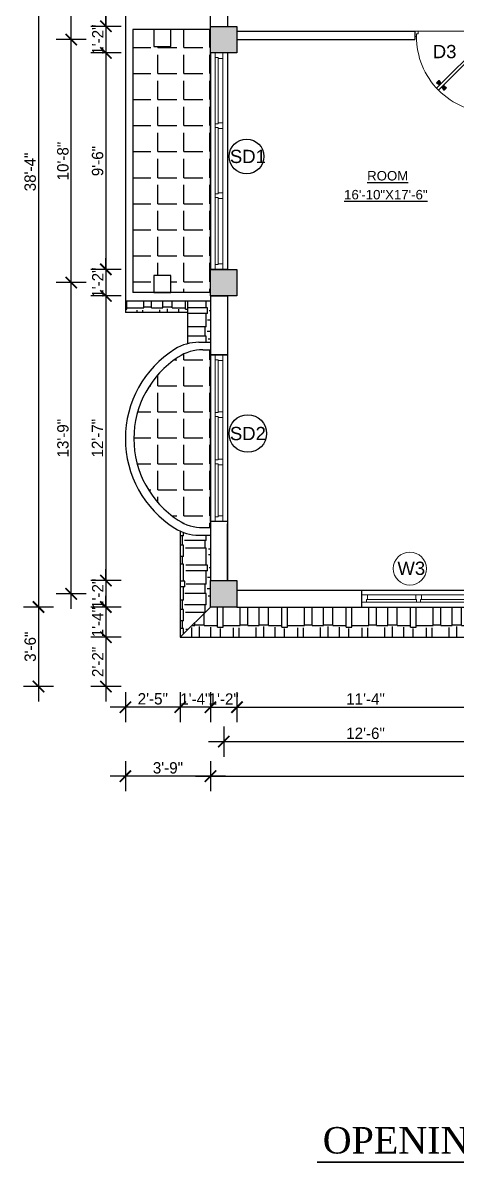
# Model space of a CAD drawing. Header units: inches. Extents: x 3672 to 10975, y -27382 to -746.
# Drawn here: x 5425 to 5655, y -25946 to -25344 of the extents above; entities that cross this region are included whole.
import ezdxf

# ---------------------------------------------------------------- set-up
doc = ezdxf.new("R2010")
doc.units = ezdxf.units.IN
doc.header["$LTSCALE"] = 17
doc.header["$MEASUREMENT"] = 0
for name, color, linetype, lineweight in [('25 BOT BAR', 12, 'Continuous', 25), ('BOUNDARY', 210, 'Continuous', 35), ('DOOR & WIN', 1, 'Continuous', 25), ('OUTLINE', 1, 'Continuous', 25), ('PUERTAS', 7, 'Continuous', 9), ('TEXT', 231, 'Continuous', 20), ('WINDOW FRAME PLAN', 162, 'Continuous', 18)]:
    doc.layers.add(name, color=color, linetype=linetype, lineweight=lineweight)
doc.styles.add('7 INCH', font='times.ttf', dxfattribs={"height": 7})
doc.styles.add('ARCHITECTURE', font='stylu.ttf')
doc.styles.add('DIMTEXT', font='arial.ttf', dxfattribs={"height": 6})
doc.dimstyles.new('8 SCALE', dxfattribs={"dimscale": 0, "dimtxt": 6, "dimasz": 6, "dimexe": 8, "dimexo": 8, "dimgap": 1.25, "dimtad": 1, "dimdec": 0, "dimzin": 3, "dimdsep": 46, "dimlunit": 4, "dimtxsty": 'ARCHITECTURE', "dimblk": 'ARCHTICK', "dimcen": 8, "dimdle": 8, "dimclrd": 5, "dimclre": 5, "dimclrt": 7, "dimadec": 0, "dimazin": 0, "dimtfac": 0.75, "dimtdec": 0, "dimtix": 1, "dimtmove": 2, "dimatfit": 3, "dimldrblk": 'ARCHTICK', "dimfxl": 8, "dimfxlon": 1, "dimtolj": 1, "dimtzin": 0, "dimlwd": -1, "dimlwe": -1, "dimarcsym": 0})
pattern_1 = [(0, (-4486.104, -6798.299), (25.5, 12), [6, -5, 7, -3, 9, -4]), (0, (-4480.104, -6797.799), (25.5, 12), [5, -19, 4, -6]), (0, (-4468.104, -6799.049), (25.5, 12), [3, -31]), (90, (-4486.104, -6798.299), (-8.5, 12), [11.5, -36.5]), (90, (-4480.104, -6798.299), (-8.5, 12), [11.25, -36.75]), (90, (-4475.104, -6798.299), (-8.5, 12), [10.5, -37.5]), (90, (-4468.104, -6799.049), (-8.5, 12), [11.5, -36.5]), (90, (-4465.104, -6799.049), (-8.5, 12), [11.5, -36.5]), (90, (-4456.104, -6798.299), (-8.5, 12), [11, -37])]
pattern_2 = [(90, (-4486.104, -6798.299), (-12, 25.5), [6, -5, 7, -3, 9, -4]), (90, (-4486.604, -6792.299), (-12, 25.5), [5, -19, 4, -6]), (90, (-4485.354, -6780.299), (-12, 25.5), [3, -31]), (180, (-4486.104, -6798.299), (-12, -8.5), [11.5, -36.5]), (180, (-4486.104, -6792.299), (-12, -8.5), [11.25, -36.75]), (180, (-4486.104, -6787.299), (-12, -8.5), [10.5, -37.5]), (180, (-4485.354, -6780.299), (-12, -8.5), [11.5, -36.5]), (180, (-4485.354, -6777.299), (-12, -8.5), [11.5, -36.5]), (180, (-4486.104, -6768.299), (-12, -8.5), [11, -37])]
pattern_3 = [(0, (-4486.104, -4924.22), (0, 13.75), [10, -3.75]), (90, (-4486.104, -4924.22), (-13.75, 8e-16), [10, -3.75])]

# ---------------------------------------------------------------- blocks, each defined once
blk = doc.blocks.new('*U2797')
at = {"layer": 'PUERTAS', "color": 2}
for p, q in [((11.61, 30.24), (12.57, 31.2)), ((11.61, 30.24), (39.94, 1.92)), ((40.83, 2.94), (12.57, 31.2)), ((16.34, 30.46), (16.36, 30.48)), ((12.35, 26.47), (12.33, 26.45)), ((0, 0), (0, 2.8)), ((0.93, 2.8), (0, 2.8)), ((1.87, 0), (0, 0)), ((0.93, 1.4), (0.93, 2.8)), ((1.87, 1.4), (0.93, 1.4)), ((1.87, 0), (1.87, 1.4)), ((39.94, 1.92), (40.16, 2.14)), ((40.1, 2.21), (40.86, 2.97)), ((40.1, 2.21), (40.16, 2.14)), ((40.13, 0), (40.13, 1.4)), ((40.13, 1.4), (41.07, 1.4)), ((40.13, 0), (42, 0)), ((40.16, 2.14), (40.9, 2.88)), ((41.07, 1.77), (41.07, 2.81)), ((41.07, 1.4), (41.07, 1.77)), ((41.07, 1.77), (41.16, 1.77)), ((41.16, 1.77), (41.16, 2.85)), ((41.16, 2.8), (42, 2.8)), ((42, 2.8), (42, 0))]:
    blk.add_line(p, q, dxfattribs=at)
at = {"layer": 'PUERTAS', "color": 8}
for p, q in [((14.63, 30.14), (15.5, 31.21)), ((14.69, 30.07), (15.57, 31.16)), ((14.82, 29.94), (15.74, 30.99)), ((14.98, 29.77), (15.94, 30.79)), ((15.31, 29.45), (16.33, 30.41)), ((15.47, 29.29), (16.52, 30.21)), ((15.99, 30.81), (16.01, 30.83)), ((16.19, 30.65), (16.01, 30.83)), ((16.19, 30.65), (16.36, 30.48)), ((12.67, 28.18), (11.59, 27.31)), ((12.74, 28.12), (11.65, 27.23)), ((12.87, 27.99), (11.82, 27.06)), ((12, 26.81), (11.98, 26.79)), ((12.15, 26.62), (11.98, 26.79)), ((13.04, 27.82), (12.01, 26.87)), ((12.15, 26.62), (12.33, 26.45)), ((13.36, 27.5), (12.4, 26.48)), ((13.52, 27.34), (12.6, 26.28)), ((13.65, 27.21), (12.77, 26.11)), ((12.82, 28.9), (13.2, 28.3)), ((13.71, 27.14), (12.84, 26.06)), ((13.12, 28.15), (12.99, 28.02)), ((13.14, 28.12), (13.01, 27.99)), ((13.06, 28.65), (13.29, 28.21)), ((13.2, 28.06), (13.07, 27.93)), ((13.3, 27.97), (13.17, 27.84)), ((13.33, 28.39), (13.39, 28.12)), ((13.5, 27.76), (13.37, 27.63)), ((13.59, 27.67), (13.46, 27.54)), ((13.54, 28.18), (13.49, 28.01)), ((13.65, 27.61), (13.52, 27.48)), ((13.71, 28), (13.54, 27.96)), ((13.68, 27.58), (13.55, 27.45)), ((13.92, 27.79), (13.65, 27.86)), ((14.18, 27.53), (13.75, 27.76)), ((14.43, 27.28), (13.83, 27.67)), ((13.91, 29.99), (14.5, 29.61)), ((14.16, 29.74), (14.59, 29.52)), ((14.42, 29.48), (14.69, 29.42)), ((14.63, 29.27), (14.8, 29.31)), ((14.66, 29.69), (14.79, 29.82)), ((14.68, 29.66), (14.82, 29.79)), ((14.74, 29.6), (14.87, 29.73)), ((14.8, 29.09), (14.85, 29.26)), ((14.84, 29.51), (14.97, 29.64)), ((15.01, 28.89), (14.95, 29.16)), ((15.04, 29.3), (15.17, 29.43)), ((15.28, 28.62), (15.05, 29.06)), ((15.14, 29.21), (15.27, 29.34)), ((15.52, 28.37), (15.14, 28.97)), ((15.2, 29.15), (15.33, 29.28)), ((15.22, 29.12), (15.35, 29.25)), ((15.6, 29.16), (16.69, 30.04)), ((15.67, 29.09), (16.75, 29.96)), ((0, 0), (42, 0))]:
    blk.add_line(p, q, dxfattribs=at)
at = {"layer": 'PUERTAS', "color": 1}
for p, q in [((14.64, 30.23), (15.41, 31.18)), ((15.55, 31.19), (16.13, 30.6)), ((15.62, 31.12), (15.65, 31.15)), ((15.65, 31.15), (16.17, 30.63)), ((16.72, 30.01), (16.13, 30.6)), ((16.68, 30.12), (16.17, 30.63)), ((16.65, 30.09), (16.68, 30.12)), ((11.62, 27.26), (12.21, 26.67)), ((12.58, 28.16), (11.63, 27.4)), ((11.69, 27.19), (11.66, 27.15)), ((11.66, 27.15), (12.17, 26.64)), ((12.69, 26.12), (12.17, 26.64)), ((12.79, 26.09), (12.21, 26.67)), ((12.72, 26.16), (12.69, 26.12)), ((12.7, 28.16), (13.2, 27.66)), ((12.73, 29.12), (12.72, 29.11)), ((12.72, 28.98), (13.08, 28.44)), ((12.83, 28.03), (12.84, 28.04)), ((13.7, 27.04), (12.93, 26.09)), ((12.97, 28.04), (13.27, 27.74)), ((13.11, 28.16), (12.98, 28.03)), ((13.08, 28.44), (13.08, 28.43)), ((13.09, 28.3), (13.09, 28.3)), ((13.09, 28.17), (13.4, 27.87)), ((13.69, 27.17), (13.2, 27.66)), ((13.57, 27.43), (13.27, 27.74)), ((13.71, 27.56), (13.4, 27.87)), ((13.69, 27.57), (13.56, 27.44)), ((13.56, 27.3), (13.57, 27.3)), ((13.69, 30.08), (13.7, 30.09)), ((13.83, 30.09), (14.37, 29.73)), ((13.83, 27.55), (13.84, 27.56)), ((13.97, 27.54), (13.96, 27.55)), ((14.51, 27.19), (13.97, 27.54)), ((14.37, 29.73), (14.38, 29.72)), ((14.51, 29.72), (14.5, 29.72)), ((14.63, 29.71), (14.94, 29.41)), ((14.65, 27.2), (14.64, 27.19)), ((14.65, 30.11), (15.14, 29.61)), ((14.65, 29.7), (14.78, 29.83)), ((14.78, 29.98), (14.77, 29.97)), ((14.77, 29.84), (15.07, 29.54)), ((15.25, 29.1), (14.94, 29.41)), ((15.37, 29.24), (15.07, 29.54)), ((15.64, 29.12), (15.14, 29.61)), ((15.23, 29.11), (15.36, 29.24)), ((15.25, 28.97), (15.25, 28.97)), ((15.26, 28.84), (15.25, 28.84)), ((15.62, 28.3), (15.26, 28.84)), ((15.51, 29.24), (15.5, 29.24)), ((15.61, 28.15), (15.62, 28.16)), ((15.76, 29.11), (16.71, 29.88))]:
    blk.add_line(p, q, dxfattribs=at)
at = {"layer": 'PUERTAS', "color": 2}
for radius in [0.181, 0.0878]:
    blk.add_circle((41.04, 2.99), radius, dxfattribs=at)
at = {"layer": 'PUERTAS', "color": 8}
blk.add_arc((41.04, 2.99), 40.11, 89.96667, 180.27155, dxfattribs=at)
at = {"layer": 'PUERTAS', "color": 1}
for centre, start, end in [((14.71, 30.17), 141.07637, 225), ((15.48, 31.12), 45, 141.07637), ((11.69, 27.33), 128.92363, 225), ((12.63, 28.09), 45, 128.92363), ((12.79, 29.04), 135, 225), ((12.86, 26.15), 225, 321.07637), ((12.9, 27.97), 45, 135), ((13.16, 28.24), 140.25725, 225), ((13.02, 28.36), 320.25725, 45), ((13.5, 27.37), 315, 45), ((13.62, 27.1), 321.07637, 45), ((13.76, 30.02), 45, 135), ((13.77, 27.63), 225, 309.74275), ((13.9, 27.49), 45, 129.74275), ((14.44, 29.79), 225, 309.74275), ((14.57, 29.65), 45, 129.74275), ((14.58, 27.25), 225, 315), ((14.84, 29.91), 135, 225), ((15.32, 28.91), 140.25725, 225), ((15.18, 29.03), 320.25725, 45), ((15.44, 29.3), 225, 315), ((15.55, 28.23), 315, 45), ((15.7, 29.18), 225, 308.92363)]:
    blk.add_arc(centre, 0.0933, start, end, dxfattribs=at)
blk = doc.blocks.new("5'")
at = {"layer": 'WINDOW FRAME PLAN'}
for p, q in [((10026.35, -7897.24), (10086.35, -7897.24)), ((10026.35, -7897.24), (10026.35, -7901.24)), ((10026.35, -7897.24), (10029.35, -7897.24)), ((10029.35, -7899.74), (10029.35, -7897.24)), ((10054.85, -7899.74), (10054.85, -7897.24)), ((10054.85, -7897.24), (10057.85, -7897.24)), ((10057.85, -7899.74), (10057.85, -7897.24)), ((10086.35, -7897.24), (10083.35, -7897.24)), ((10083.35, -7899.74), (10083.35, -7897.24)), ((10086.35, -7897.24), (10086.35, -7901.24)), ((10026.35, -7901.24), (10086.35, -7901.24)), ((10026.35, -7901.24), (10028.85, -7901.24)), ((10028.85, -7901.24), (10028.85, -7899.74)), ((10028.85, -7899.74), (10029.35, -7899.74)), ((10029.35, -7899.74), (10054.85, -7899.74)), ((10055.35, -7899.74), (10054.85, -7899.74)), ((10055.35, -7901.24), (10055.35, -7899.74)), ((10057.35, -7901.24), (10057.35, -7899.74)), ((10057.85, -7899.74), (10057.35, -7899.74)), ((10057.85, -7899.74), (10083.35, -7899.74)), ((10083.85, -7899.74), (10083.35, -7899.74)), ((10083.85, -7901.24), (10083.85, -7899.74)), ((10086.35, -7901.24), (10083.85, -7901.24))]:
    blk.add_line(p, q, dxfattribs=at)
blk = doc.blocks.new('_ArchTick')
at = {"color": 0, "linetype": 'ByBlock', "const_width": 0.15}
blk.add_lwpolyline([(-0.5, -0.5), (0.5, 0.5)], dxfattribs=at)
blk = doc.blocks.new('*D3036')
at = {"layer": '25 BOT BAR', "color": 5, "transparency": 16777216}
for p, q in [((5468.87, -25198.46), (5468.87, -25353.46)), ((5476.87, -25206.46), (5460.87, -25206.46)), ((5476.87, -25345.46), (5460.87, -25345.46))]:
    blk.add_line(p, q, dxfattribs=at)
at = {"layer": 'Defpoints', "color": 0, "transparency": 16777216}
for p in [(5524.18, -25206.46), (5468.87, -25345.46), (5524.18, -25345.46)]:
    blk.add_point(p, dxfattribs=at)
at = {"layer": '25 BOT BAR', "color": 5, "transparency": 16777216, "xscale": 6, "yscale": 6, "zscale": 6}
for p, rotation in [((5468.87, -25206.46), 90), ((5468.87, -25345.46), 270)]:
    blk.add_blockref('_ArchTick', p, dxfattribs=dict(at, rotation=rotation))
at = {"layer": '25 BOT BAR', "color": 7, "transparency": 16777216, "insert": (5464.4, -25275.96), "char_height": 6, "attachment_point": 5, "rotation": 90, "style": 'ARCHITECTURE'}
blk.add_mtext('\\A1;11\'-7"', dxfattribs=at)
blk = doc.blocks.new('*D3037')
at = {"layer": '25 BOT BAR', "color": 5, "transparency": 16777216}
for p, q in [((5468.87, -25345.46), (5468.87, -25339.46)), ((5476.87, -25345.46), (5460.87, -25345.46)), ((5468.87, -25345.46), (5468.87, -25359.46)), ((5476.87, -25359.46), (5460.87, -25359.46)), ((5468.87, -25359.46), (5468.87, -25365.46))]:
    blk.add_line(p, q, dxfattribs=at)
at = {"layer": 'Defpoints', "color": 0, "transparency": 16777216}
for p in [(5524.18, -25345.46), (5468.87, -25359.46), (5524.18, -25359.46)]:
    blk.add_point(p, dxfattribs=at)
at = {"layer": '25 BOT BAR', "color": 5, "transparency": 16777216, "xscale": 6, "yscale": 6, "zscale": 6}
for p, rotation in [((5468.87, -25345.46), 270), ((5468.87, -25359.46), 90)]:
    blk.add_blockref('_ArchTick', p, dxfattribs=dict(at, rotation=rotation))
at = {"layer": '25 BOT BAR', "color": 7, "transparency": 16777216, "insert": (5464.56, -25352.46), "char_height": 6, "attachment_point": 5, "rotation": 90, "style": 'ARCHITECTURE'}
blk.add_mtext('\\A1;1\'-2"', dxfattribs=at)
blk = doc.blocks.new('*D3038')
at = {"layer": '25 BOT BAR', "color": 5, "transparency": 16777216}
for p, q in [((5468.87, -25351.46), (5468.87, -25481.94)), ((5476.87, -25359.46), (5460.87, -25359.46)), ((5476.87, -25473.94), (5460.87, -25473.94))]:
    blk.add_line(p, q, dxfattribs=at)
at = {"layer": 'Defpoints', "color": 0, "transparency": 16777216}
for p in [(5524.18, -25359.46), (5468.87, -25473.94), (5524.18, -25473.94)]:
    blk.add_point(p, dxfattribs=at)
at = {"layer": '25 BOT BAR', "color": 5, "transparency": 16777216, "xscale": 6, "yscale": 6, "zscale": 6}
for p, rotation in [((5468.87, -25359.46), 90), ((5468.87, -25473.94), 270)]:
    blk.add_blockref('_ArchTick', p, dxfattribs=dict(at, rotation=rotation))
at = {"layer": '25 BOT BAR', "color": 7, "transparency": 16777216, "insert": (5464.5, -25416.7), "char_height": 6, "attachment_point": 5, "rotation": 90, "style": 'ARCHITECTURE'}
blk.add_mtext('\\A1;9\'-6"', dxfattribs=at)
blk = doc.blocks.new('*D3039')
at = {"layer": '25 BOT BAR', "color": 5, "transparency": 16777216}
for p, q in [((5468.87, -25473.94), (5468.87, -25467.94)), ((5476.87, -25473.94), (5460.87, -25473.94)), ((5468.87, -25473.94), (5468.87, -25487.94)), ((5476.87, -25487.94), (5460.87, -25487.94)), ((5468.87, -25487.94), (5468.87, -25493.94))]:
    blk.add_line(p, q, dxfattribs=at)
at = {"layer": 'Defpoints', "color": 0, "transparency": 16777216}
for p in [(5524.18, -25473.94), (5468.87, -25487.94), (5524.18, -25487.94)]:
    blk.add_point(p, dxfattribs=at)
at = {"layer": '25 BOT BAR', "color": 5, "transparency": 16777216, "xscale": 6, "yscale": 6, "zscale": 6}
for p, rotation in [((5468.87, -25473.94), 270), ((5468.87, -25487.94), 90)]:
    blk.add_blockref('_ArchTick', p, dxfattribs=dict(at, rotation=rotation))
at = {"layer": '25 BOT BAR', "color": 7, "transparency": 16777216, "insert": (5464.56, -25480.94), "char_height": 6, "attachment_point": 5, "rotation": 90, "style": 'ARCHITECTURE'}
blk.add_mtext('\\A1;1\'-2"', dxfattribs=at)
blk = doc.blocks.new('*D3040')
at = {"layer": '25 BOT BAR', "color": 5, "transparency": 16777216}
for p, q in [((5468.87, -25479.94), (5468.87, -25646.46)), ((5476.87, -25487.94), (5460.87, -25487.94)), ((5476.87, -25638.46), (5460.87, -25638.46))]:
    blk.add_line(p, q, dxfattribs=at)
at = {"layer": 'Defpoints', "color": 0, "transparency": 16777216}
for p in [(5524.18, -25487.94), (5468.87, -25638.46), (5524.18, -25638.46)]:
    blk.add_point(p, dxfattribs=at)
at = {"layer": '25 BOT BAR', "color": 5, "transparency": 16777216, "xscale": 6, "yscale": 6, "zscale": 6}
for p, rotation in [((5468.87, -25487.94), 90), ((5468.87, -25638.46), 270)]:
    blk.add_blockref('_ArchTick', p, dxfattribs=dict(at, rotation=rotation))
at = {"layer": '25 BOT BAR', "color": 7, "transparency": 16777216, "insert": (5464.4, -25563.2), "char_height": 6, "attachment_point": 5, "rotation": 90, "style": 'ARCHITECTURE'}
blk.add_mtext('\\A1;12\'-7"', dxfattribs=at)
blk = doc.blocks.new('*D3041')
at = {"layer": '25 BOT BAR', "color": 5, "transparency": 16777216}
for p, q in [((5468.87, -25638.46), (5468.87, -25632.46)), ((5476.87, -25638.46), (5460.87, -25638.46)), ((5468.87, -25638.46), (5468.87, -25652.46)), ((5476.87, -25652.46), (5460.87, -25652.46)), ((5468.87, -25652.46), (5468.87, -25658.46))]:
    blk.add_line(p, q, dxfattribs=at)
at = {"layer": 'Defpoints', "color": 0, "transparency": 16777216}
for p in [(5524.18, -25638.46), (5468.87, -25652.46), (5524.18, -25652.46)]:
    blk.add_point(p, dxfattribs=at)
at = {"layer": '25 BOT BAR', "color": 5, "transparency": 16777216, "xscale": 6, "yscale": 6, "zscale": 6}
for p, rotation in [((5468.87, -25638.46), 270), ((5468.87, -25652.46), 90)]:
    blk.add_blockref('_ArchTick', p, dxfattribs=dict(at, rotation=rotation))
at = {"layer": '25 BOT BAR', "color": 7, "transparency": 16777216, "insert": (5464.56, -25645.46), "char_height": 6, "attachment_point": 5, "rotation": 90, "style": 'ARCHITECTURE'}
blk.add_mtext('\\A1;1\'-2"', dxfattribs=at)
blk = doc.blocks.new('*D3042')
at = {"layer": '25 BOT BAR', "color": 5, "transparency": 16777216}
for p, q in [((5450.53, -25653.46), (5450.53, -25472.94)), ((5458.53, -25480.94), (5442.53, -25480.94)), ((5458.53, -25645.46), (5442.53, -25645.46))]:
    blk.add_line(p, q, dxfattribs=at)
at = {"layer": 'Defpoints', "color": 0, "transparency": 16777216}
for p in [(5450.53, -25480.94), (5531.18, -25480.94), (5531.18, -25645.46)]:
    blk.add_point(p, dxfattribs=at)
at = {"layer": '25 BOT BAR', "color": 5, "transparency": 16777216, "xscale": 6, "yscale": 6, "zscale": 6}
for p, rotation in [((5450.53, -25480.94), 90), ((5450.53, -25645.46), 270)]:
    blk.add_blockref('_ArchTick', p, dxfattribs=dict(at, rotation=rotation))
at = {"layer": '25 BOT BAR', "color": 7, "transparency": 16777216, "insert": (5446.17, -25563.2), "char_height": 6, "attachment_point": 5, "rotation": 90, "style": 'ARCHITECTURE'}
blk.add_mtext('\\A1;13\'-9"', dxfattribs=at)
blk = doc.blocks.new('*D3043')
at = {"layer": '25 BOT BAR', "color": 5, "transparency": 16777216}
for p, q in [((5450.53, -25488.94), (5450.53, -25344.46)), ((5458.53, -25352.46), (5442.53, -25352.46)), ((5458.53, -25480.94), (5442.53, -25480.94))]:
    blk.add_line(p, q, dxfattribs=at)
at = {"layer": 'Defpoints', "color": 0, "transparency": 16777216}
for p in [(5450.53, -25352.46), (5531.18, -25352.46), (5531.18, -25480.94)]:
    blk.add_point(p, dxfattribs=at)
at = {"layer": '25 BOT BAR', "color": 5, "transparency": 16777216, "xscale": 6, "yscale": 6, "zscale": 6}
for p, rotation in [((5450.53, -25352.46), 90), ((5450.53, -25480.94), 270)]:
    blk.add_blockref('_ArchTick', p, dxfattribs=dict(at, rotation=rotation))
at = {"layer": '25 BOT BAR', "color": 7, "transparency": 16777216, "insert": (5446.15, -25416.7), "char_height": 6, "attachment_point": 5, "rotation": 90, "style": 'ARCHITECTURE'}
blk.add_mtext('\\A1;10\'-8"', dxfattribs=at)
blk = doc.blocks.new('*D3044')
at = {"layer": '25 BOT BAR', "color": 5, "transparency": 16777216}
for p, q in [((5450.53, -25360.46), (5450.53, -25191.46)), ((5458.53, -25199.46), (5442.53, -25199.46)), ((5458.53, -25352.46), (5442.53, -25352.46))]:
    blk.add_line(p, q, dxfattribs=at)
at = {"layer": 'Defpoints', "color": 0, "transparency": 16777216}
for p in [(5450.53, -25199.46), (5531.18, -25199.46), (5531.18, -25352.46)]:
    blk.add_point(p, dxfattribs=at)
at = {"layer": '25 BOT BAR', "color": 5, "transparency": 16777216, "xscale": 6, "yscale": 6, "zscale": 6}
for p, rotation in [((5450.53, -25199.46), 90), ((5450.53, -25352.46), 270)]:
    blk.add_blockref('_ArchTick', p, dxfattribs=dict(at, rotation=rotation))
at = {"layer": '25 BOT BAR', "color": 7, "transparency": 16777216, "insert": (5446.18, -25275.96), "char_height": 6, "attachment_point": 5, "rotation": 90, "style": 'ARCHITECTURE'}
blk.add_mtext('\\A1;12\'-9"', dxfattribs=at)
blk = doc.blocks.new('*D3045')
at = {"layer": '25 BOT BAR', "color": 5, "transparency": 16777216}
for p, q in [((5433.24, -25184.46), (5433.24, -25660.46)), ((5441.24, -25192.46), (5425.24, -25192.46)), ((5441.24, -25652.46), (5425.24, -25652.46))]:
    blk.add_line(p, q, dxfattribs=at)
at = {"layer": 'Defpoints', "color": 0, "transparency": 16777216}
for p in [(5524.18, -25192.46), (5433.24, -25652.46), (5524.18, -25652.46)]:
    blk.add_point(p, dxfattribs=at)
at = {"layer": '25 BOT BAR', "color": 5, "transparency": 16777216, "xscale": 6, "yscale": 6, "zscale": 6}
for p, rotation in [((5433.24, -25192.46), 90), ((5433.24, -25652.46), 270)]:
    blk.add_blockref('_ArchTick', p, dxfattribs=dict(at, rotation=rotation))
at = {"layer": '25 BOT BAR', "color": 7, "transparency": 16777216, "insert": (5428.86, -25422.46), "char_height": 6, "attachment_point": 5, "rotation": 90, "style": 'ARCHITECTURE'}
blk.add_mtext('\\A1;38\'-4"', dxfattribs=at)
blk = doc.blocks.new('*D3046')
at = {"layer": '25 BOT BAR', "color": 5, "transparency": 16777216}
for p, q in [((5524.18, -25697.41), (5524.18, -25713.41)), ((5538.18, -25697.41), (5538.18, -25713.41)), ((5524.18, -25705.41), (5518.18, -25705.41)), ((5524.18, -25705.41), (5538.18, -25705.41)), ((5538.18, -25705.41), (5544.18, -25705.41))]:
    blk.add_line(p, q, dxfattribs=at)
at = {"layer": 'Defpoints', "color": 0, "transparency": 16777216}
for p in [(5524.18, -25652.46), (5538.18, -25652.46), (5538.18, -25705.41)]:
    blk.add_point(p, dxfattribs=at)
at = {"layer": '25 BOT BAR', "color": 5, "transparency": 16777216, "xscale": 6, "yscale": 6, "zscale": 6}
blk.add_blockref('_ArchTick', (5524.18, -25705.41), dxfattribs=at)
at = {"layer": '25 BOT BAR', "color": 5, "transparency": 16777216, "xscale": 6, "yscale": 6, "zscale": 6, "rotation": 180}
blk.add_blockref('_ArchTick', (5538.18, -25705.41), dxfattribs=at)
at = {"layer": '25 BOT BAR', "color": 7, "transparency": 16777216, "insert": (5531.18, -25701.1), "char_height": 6, "attachment_point": 5, "style": 'ARCHITECTURE'}
blk.add_mtext('\\A1;1\'-2"', dxfattribs=at)
blk = doc.blocks.new('*D3047')
at = {"layer": '25 BOT BAR', "color": 5, "transparency": 16777216}
for p, q in [((5538.18, -25697.41), (5538.18, -25713.41)), ((5674.18, -25697.41), (5674.18, -25713.41)), ((5530.18, -25705.41), (5682.18, -25705.41))]:
    blk.add_line(p, q, dxfattribs=at)
at = {"layer": 'Defpoints', "color": 0, "transparency": 16777216}
for p in [(5538.18, -25652.46), (5674.18, -25652.46), (5674.18, -25705.41)]:
    blk.add_point(p, dxfattribs=at)
at = {"layer": '25 BOT BAR', "color": 5, "transparency": 16777216, "xscale": 6, "yscale": 6, "zscale": 6, "rotation": 180}
blk.add_blockref('_ArchTick', (5538.18, -25705.41), dxfattribs=at)
at = {"layer": '25 BOT BAR', "color": 5, "transparency": 16777216, "xscale": 6, "yscale": 6, "zscale": 6}
blk.add_blockref('_ArchTick', (5674.18, -25705.41), dxfattribs=at)
at = {"layer": '25 BOT BAR', "color": 7, "transparency": 16777216, "insert": (5606.18, -25701.03), "char_height": 6, "attachment_point": 5, "style": 'ARCHITECTURE'}
blk.add_mtext('\\A1;11\'-4"', dxfattribs=at)
blk = doc.blocks.new('*D3053')
at = {"layer": '25 BOT BAR', "color": 5, "transparency": 16777216}
for p, q in [((5531.18, -25715.61), (5531.18, -25731.61)), ((5681.18, -25715.61), (5681.18, -25731.61)), ((5523.18, -25723.61), (5689.18, -25723.61))]:
    blk.add_line(p, q, dxfattribs=at)
at = {"layer": 'Defpoints', "color": 0, "transparency": 16777216}
for p in [(5531.18, -25645.46), (5681.18, -25645.46), (5681.18, -25723.61)]:
    blk.add_point(p, dxfattribs=at)
at = {"layer": '25 BOT BAR', "color": 5, "transparency": 16777216, "xscale": 6, "yscale": 6, "zscale": 6, "rotation": 180}
blk.add_blockref('_ArchTick', (5531.18, -25723.61), dxfattribs=at)
at = {"layer": '25 BOT BAR', "color": 5, "transparency": 16777216, "xscale": 6, "yscale": 6, "zscale": 6}
blk.add_blockref('_ArchTick', (5681.18, -25723.61), dxfattribs=at)
at = {"layer": '25 BOT BAR', "color": 7, "transparency": 16777216, "insert": (5606.18, -25719.25), "char_height": 6, "attachment_point": 5, "style": 'ARCHITECTURE'}
blk.add_mtext('\\A1;12\'-6"', dxfattribs=at)
blk = doc.blocks.new('*D3056')
at = {"layer": '25 BOT BAR', "color": 5, "transparency": 16777216}
for p, q in [((5524.18, -25733.87), (5524.18, -25749.87)), ((5984.65, -25733.87), (5984.65, -25749.87)), ((5516.18, -25741.87), (5992.65, -25741.87))]:
    blk.add_line(p, q, dxfattribs=at)
at = {"layer": 'Defpoints', "color": 0, "transparency": 16777216}
for p in [(5524.18, -25652.46), (5984.65, -25652.46), (5984.65, -25741.87)]:
    blk.add_point(p, dxfattribs=at)
at = {"layer": '25 BOT BAR', "color": 5, "transparency": 16777216, "xscale": 6, "yscale": 6, "zscale": 6, "rotation": 180}
blk.add_blockref('_ArchTick', (5524.18, -25741.87), dxfattribs=at)
at = {"layer": '25 BOT BAR', "color": 5, "transparency": 16777216, "xscale": 6, "yscale": 6, "zscale": 6}
blk.add_blockref('_ArchTick', (5984.65, -25741.87), dxfattribs=at)
at = {"layer": '25 BOT BAR', "color": 7, "transparency": 16777216, "insert": (5754.41, -25737.49), "char_height": 6, "attachment_point": 5, "style": 'ARCHITECTURE'}
blk.add_mtext('\\A1;38\'-4"', dxfattribs=at)
blk = doc.blocks.new('*D3088')
at = {"layer": '25 BOT BAR', "color": 5, "transparency": 16777216}
for p, q in [((5468.87, -25652.46), (5468.87, -25646.46)), ((5476.87, -25652.46), (5460.87, -25652.46)), ((5468.87, -25652.46), (5468.87, -25668.46)), ((5476.87, -25668.46), (5460.87, -25668.46)), ((5468.87, -25668.46), (5468.87, -25674.46))]:
    blk.add_line(p, q, dxfattribs=at)
at = {"layer": 'Defpoints', "color": 0, "transparency": 16777216}
for p in [(5524.18, -25652.46), (5468.87, -25668.46), (5508.18, -25668.46)]:
    blk.add_point(p, dxfattribs=at)
at = {"layer": '25 BOT BAR', "color": 5, "transparency": 16777216, "xscale": 6, "yscale": 6, "zscale": 6}
for p, rotation in [((5468.87, -25652.46), 270), ((5468.87, -25668.46), 90)]:
    blk.add_blockref('_ArchTick', p, dxfattribs=dict(at, rotation=rotation))
at = {"layer": '25 BOT BAR', "color": 7, "transparency": 16777216, "insert": (5464.48, -25660.46), "char_height": 6, "attachment_point": 5, "rotation": 90, "style": 'ARCHITECTURE'}
blk.add_mtext('\\A1;1\'-4"', dxfattribs=at)
blk = doc.blocks.new('*D3089')
at = {"layer": '25 BOT BAR', "color": 5, "transparency": 16777216}
for p, q in [((5468.87, -25660.46), (5468.87, -25702.46)), ((5476.87, -25668.46), (5460.87, -25668.46)), ((5476.87, -25694.46), (5460.87, -25694.46))]:
    blk.add_line(p, q, dxfattribs=at)
at = {"layer": 'Defpoints', "color": 0, "transparency": 16777216}
for p in [(5508.18, -25668.46), (5468.87, -25694.46), (5830.18, -25694.46)]:
    blk.add_point(p, dxfattribs=at)
at = {"layer": '25 BOT BAR', "color": 5, "transparency": 16777216, "xscale": 6, "yscale": 6, "zscale": 6}
for p, rotation in [((5468.87, -25668.46), 90), ((5468.87, -25694.46), 270)]:
    blk.add_blockref('_ArchTick', p, dxfattribs=dict(at, rotation=rotation))
at = {"layer": '25 BOT BAR', "color": 7, "transparency": 16777216, "insert": (5464.56, -25681.46), "char_height": 6, "attachment_point": 5, "rotation": 90, "style": 'ARCHITECTURE'}
blk.add_mtext('\\A1;2\'-2"', dxfattribs=at)
blk = doc.blocks.new('*D3090')
at = {"layer": '25 BOT BAR', "color": 5, "transparency": 16777216}
for p, q in [((5433.24, -25644.46), (5433.24, -25702.46)), ((5441.24, -25652.46), (5425.24, -25652.46)), ((5441.24, -25694.46), (5425.24, -25694.46))]:
    blk.add_line(p, q, dxfattribs=at)
at = {"layer": 'Defpoints', "color": 0, "transparency": 16777216}
for p in [(5524.18, -25652.46), (5433.24, -25694.46), (5830.18, -25694.46)]:
    blk.add_point(p, dxfattribs=at)
at = {"layer": '25 BOT BAR', "color": 5, "transparency": 16777216, "xscale": 6, "yscale": 6, "zscale": 6}
for p, rotation in [((5433.24, -25652.46), 90), ((5433.24, -25694.46), 270)]:
    blk.add_blockref('_ArchTick', p, dxfattribs=dict(at, rotation=rotation))
at = {"layer": '25 BOT BAR', "color": 7, "transparency": 16777216, "insert": (5428.88, -25673.46), "char_height": 6, "attachment_point": 5, "rotation": 90, "style": 'ARCHITECTURE'}
blk.add_mtext('\\A1;3\'-6"', dxfattribs=at)
blk = doc.blocks.new('*D3092')
at = {"layer": '25 BOT BAR', "color": 5, "transparency": 16777216}
for p, q in [((5508.18, -25697.41), (5508.18, -25713.41)), ((5524.18, -25697.41), (5524.18, -25713.41)), ((5508.18, -25705.41), (5502.18, -25705.41)), ((5524.18, -25705.41), (5508.18, -25705.41)), ((5524.18, -25705.41), (5530.18, -25705.41))]:
    blk.add_line(p, q, dxfattribs=at)
at = {"layer": 'Defpoints', "color": 0, "transparency": 16777216}
for p in [(5524.18, -25652.46), (5508.18, -25668.46), (5508.18, -25705.41)]:
    blk.add_point(p, dxfattribs=at)
at = {"layer": '25 BOT BAR', "color": 5, "transparency": 16777216, "xscale": 6, "yscale": 6, "zscale": 6}
blk.add_blockref('_ArchTick', (5508.18, -25705.41), dxfattribs=at)
at = {"layer": '25 BOT BAR', "color": 5, "transparency": 16777216, "xscale": 6, "yscale": 6, "zscale": 6, "rotation": 180}
blk.add_blockref('_ArchTick', (5524.18, -25705.41), dxfattribs=at)
at = {"layer": '25 BOT BAR', "color": 7, "transparency": 16777216, "insert": (5516.18, -25701.03), "char_height": 6, "attachment_point": 5, "style": 'ARCHITECTURE'}
blk.add_mtext('\\A1;1\'-4"', dxfattribs=at)
blk = doc.blocks.new('*D3093')
at = {"layer": '25 BOT BAR', "color": 5, "transparency": 16777216}
for p, q in [((5479.18, -25697.41), (5479.18, -25713.41)), ((5508.18, -25697.41), (5508.18, -25713.41)), ((5516.18, -25705.41), (5471.18, -25705.41))]:
    blk.add_line(p, q, dxfattribs=at)
at = {"layer": 'Defpoints', "color": 0, "transparency": 16777216}
for p in [(5479.18, -25496.46), (5508.18, -25668.46), (5479.18, -25705.41)]:
    blk.add_point(p, dxfattribs=at)
at = {"layer": '25 BOT BAR', "color": 5, "transparency": 16777216, "xscale": 6, "yscale": 6, "zscale": 6, "rotation": 180}
blk.add_blockref('_ArchTick', (5479.18, -25705.41), dxfattribs=at)
at = {"layer": '25 BOT BAR', "color": 5, "transparency": 16777216, "xscale": 6, "yscale": 6, "zscale": 6}
blk.add_blockref('_ArchTick', (5508.18, -25705.41), dxfattribs=at)
at = {"layer": '25 BOT BAR', "color": 7, "transparency": 16777216, "insert": (5493.68, -25701.03), "char_height": 6, "attachment_point": 5, "style": 'ARCHITECTURE'}
blk.add_mtext('\\A1;2\'-5"', dxfattribs=at)
blk = doc.blocks.new('*D3094')
at = {"layer": '25 BOT BAR', "color": 5, "transparency": 16777216}
for p, q in [((5479.18, -25733.87), (5479.18, -25749.87)), ((5524.18, -25733.87), (5524.18, -25749.87)), ((5532.18, -25741.87), (5471.18, -25741.87))]:
    blk.add_line(p, q, dxfattribs=at)
at = {"layer": 'Defpoints', "color": 0, "transparency": 16777216}
for p in [(5479.18, -25496.46), (5524.18, -25652.46), (5479.18, -25741.87)]:
    blk.add_point(p, dxfattribs=at)
at = {"layer": '25 BOT BAR', "color": 5, "transparency": 16777216, "xscale": 6, "yscale": 6, "zscale": 6, "rotation": 180}
blk.add_blockref('_ArchTick', (5479.18, -25741.87), dxfattribs=at)
at = {"layer": '25 BOT BAR', "color": 5, "transparency": 16777216, "xscale": 6, "yscale": 6, "zscale": 6}
blk.add_blockref('_ArchTick', (5524.18, -25741.87), dxfattribs=at)
at = {"layer": '25 BOT BAR', "color": 7, "transparency": 16777216, "insert": (5501.68, -25737.51), "char_height": 6, "attachment_point": 5, "style": 'ARCHITECTURE'}
blk.add_mtext('\\A1;3\'-9"', dxfattribs=at)

msp = doc.modelspace()

# ---------------------------------------------------------------- hatches: boundary and pattern name
at = {"layer": 'DOOR & WIN'}
h = msp.add_hatch(color=256, dxfattribs=at)
h.dxf.hatch_style = 1
h.paths.add_polyline_path([(5538.18, -25345.46), (5524.18, -25345.46), (5524.18, -25359.46), (5538.18, -25359.46)])
h = msp.add_hatch(color=256, dxfattribs=at)
h.dxf.hatch_style = 1
h.paths.add_polyline_path([(5538.18, -25473.94), (5524.18, -25473.94), (5524.18, -25487.94), (5538.18, -25487.94)])
h = msp.add_hatch(color=256, dxfattribs=at)
h.dxf.hatch_style = 1
h.paths.add_polyline_path([(5538.18, -25638.46), (5524.18, -25638.46), (5524.18, -25652.46), (5538.18, -25652.46)])
at = {"layer": 'OUTLINE'}
h = msp.add_hatch(dxfattribs=at)
h.set_pattern_fill('ANGLE', color=8, scale=50)
h.set_pattern_definition(pattern_3)
h.paths.add_polyline_path([(5483.18, -25486.2), (5494.18, -25486.2), (5494.18, -25477.2), (5503.18, -25477.2), (5503.18, -25486.2), (5524.18, -25486.2), (5524.18, -25473.94), (5524.18, -25359.46), (5524.18, -25347.2), (5503.18, -25347.2), (5503.18, -25356.2), (5494.18, -25356.2), (5494.18, -25347.2), (5483.18, -25347.2)])
h = msp.add_hatch(dxfattribs=at)
h.set_pattern_fill('AR-RSHKE', color=8)
h.set_pattern_definition(pattern_1)
h.paths.add_polyline_path([(5512.18, -25490.7), (5479.18, -25490.7), (5479.18, -25496.7), (5512.18, -25496.7)])
h = msp.add_hatch(dxfattribs=at)
h.set_pattern_fill('AR-RSHKE', color=8, angle=90)
h.set_pattern_definition(pattern_2)
edge = h.paths.add_edge_path()
edge.add_line((5524.18, -25490.7), (5512.18, -25490.7))
edge.add_line((5512.18, -25490.7), (5512.18, -25513.2))
edge.add_arc((5518.09, -25536.46), 24, 90, 104.23913, ccw=False)
edge.add_line((5518.09, -25512.46), (5524.18, -25512.46))
edge.add_line((5524.18, -25512.46), (5524.18, -25490.7))
h = msp.add_hatch(dxfattribs=at)
h.set_pattern_fill('ANGLE', color=8, scale=50)
h.set_pattern_definition(pattern_3)
h.paths.add_polyline_path([(5524.18, -25516.46), (5520.18, -25516.46, 0.144768), (5507.13, -25520.32, 0.543527), (5507.13, -25606.6, 0.144768), (5520.18, -25610.46), (5524.18, -25610.46)])
h = msp.add_hatch(dxfattribs=at)
h.set_pattern_fill('AR-RSHKE', color=8, angle=90)
h.set_pattern_definition(pattern_2)
h.paths.add_polyline_path([(5524.18, -25614.46), (5512.18, -25614.46, -0.019991), (5508.18, -25612.47), (5508.18, -25668.46), (5524.18, -25652.46), (5524.18, -25638.46)])
h = msp.add_hatch(dxfattribs=at)
h.set_pattern_fill('AR-RSHKE', color=8)
h.set_pattern_definition(pattern_1)
h.paths.add_polyline_path([(5659.74, -25652.46), (5538.18, -25652.46), (5524.18, -25652.46), (5508.18, -25668.46), (5659.74, -25668.46)])

# ---------------------------------------------------------------- linework, layer by layer
at = {"layer": '25 BOT BAR'}
for p, q in [((5524.18, -25345.46), (5524.18, -25336.46)), ((5533.18, -25336.46), (5533.18, -25345.46)), ((5479.18, -25336.7), (5479.18, -25496.7)), ((5483.18, -25347.2), (5483.18, -25486.2)), ((5524.18, -25347.2), (5483.18, -25347.2)), ((5538.18, -25347.96), (5632.18, -25347.96)), ((5632.18, -25347.96), (5632.18, -25352.46)), ((5538.18, -25352.46), (5632.18, -25352.46)), ((5524.18, -25359.46), (5524.18, -25473.94)), ((5533.18, -25359.46), (5533.18, -25473.94)), ((5524.18, -25486.2), (5483.18, -25486.2)), ((5524.18, -25490.7), (5479.18, -25490.7)), ((5512.18, -25513.2), (5512.18, -25490.7)), ((5524.18, -25487.94), (5524.18, -25638.46)), ((5524.18, -25487.94), (5533.18, -25487.94)), ((5533.18, -25487.94), (5533.18, -25638.46)), ((5512.18, -25496.7), (5479.18, -25496.7)), ((5518.09, -25512.46), (5524.18, -25512.46)), ((5520.18, -25516.46), (5524.18, -25516.46)), ((5524.18, -25519.2), (5533.18, -25519.2)), ((5508.18, -25612.32), (5508.18, -25668.46)), ((5520.18, -25610.46), (5524.18, -25610.46)), ((5533.18, -25638.46), (5533.18, -25608.46)), ((5518.09, -25614.46), (5524.18, -25614.46)), ((5538.18, -25643.46), (5674.18, -25643.46)), ((5604.18, -25652.46), (5604.18, -25643.46)), ((5508.18, -25668.46), (5524.18, -25652.46)), ((5538.18, -25652.46), (5674.18, -25652.46))]:
    msp.add_line(p, q, dxfattribs=at)
for points in [[(5503.18, -25347.2), (5494.18, -25347.2), (5494.18, -25356.2), (5503.18, -25356.2)], [(5503.18, -25477.2), (5494.18, -25477.2), (5494.18, -25486.2), (5503.18, -25486.2)]]:
    msp.add_lwpolyline(points, close=True, dxfattribs=at)
for centre, radius in [((5543.29, -25414.23), 9.19), ((5543.93, -25560.73), 9.93)]:
    msp.add_circle(centre, radius, dxfattribs=at)
for centre, radius, start, end in [((5535.09, -25563.46), 55.91, 122.20304, 237.79696), ((5518.09, -25536.46), 24, 90, 122.20304), ((5520.18, -25540.46), 24, 90, 122.94949), ((5535.09, -25563.46), 51.41, 122.94949, 237.05051), ((5520.18, -25586.46), 24, 237.05051, 270), ((5518.09, -25590.46), 24, 237.79696, 270)]:
    msp.add_arc(centre, radius, start, end, dxfattribs=at)
at = {"layer": 'BOUNDARY'}
msp.add_line((5580.66, -25945.97), (6044.35, -25945.97), dxfattribs=at)
at = {"layer": 'DOOR & WIN'}
for p, q in [((5524.18, -25473.94), (5524.18, -25359.46)), ((5533.18, -25359.46), (5524.18, -25359.46)), ((5533.18, -25359.46), (5533.18, -25473.94)), ((5533.18, -25473.94), (5524.18, -25473.94)), ((5533.18, -25473.94), (5524.18, -25473.94)), ((5524.18, -25607.2), (5524.18, -25519.2)), ((5533.18, -25519.2), (5524.18, -25519.2)), ((5533.18, -25519.2), (5533.18, -25607.2)), ((5533.18, -25607.2), (5524.18, -25607.2)), ((5533.18, -25607.2), (5524.18, -25607.2)), ((5508.18, -25668.46), (5830.18, -25668.46))]:
    msp.add_line(p, q, dxfattribs=at)
at = {"layer": 'OUTLINE'}
for points in [[(5524.18, -25345.46), (5538.18, -25345.46), (5538.18, -25359.46), (5524.18, -25359.46)], [(5524.18, -25473.94), (5538.18, -25473.94), (5538.18, -25487.94), (5524.18, -25487.94)], [(5524.18, -25638.46), (5538.18, -25638.46), (5538.18, -25652.46), (5524.18, -25652.46)]]:
    msp.add_lwpolyline(points, close=True, dxfattribs=at)
at = {"layer": 'TEXT'}
msp.add_circle((5629.61, -25632.14), 8.75, dxfattribs=at)
at = {"layer": 'WINDOW FRAME PLAN'}
for p, q in [((5526.68, -25359.46), (5526.68, -25361.96)), ((5530.68, -25359.46), (5530.68, -25362.46)), ((5526.68, -25471.44), (5526.68, -25361.96)), ((5526.68, -25361.96), (5528.18, -25361.96)), ((5528.18, -25361.96), (5528.18, -25362.46)), ((5528.18, -25362.46), (5528.18, -25396.96)), ((5528.18, -25362.46), (5530.68, -25362.46)), ((5530.68, -25362.46), (5530.68, -25470.94)), ((5528.18, -25396.46), (5530.68, -25396.46)), ((5526.68, -25396.96), (5528.18, -25396.96)), ((5526.68, -25398.96), (5528.18, -25398.96)), ((5528.18, -25398.96), (5528.18, -25399.46)), ((5528.18, -25398.96), (5528.18, -25433.96)), ((5528.18, -25399.46), (5530.68, -25399.46)), ((5526.68, -25433.96), (5528.18, -25433.96)), ((5526.68, -25435.96), (5528.18, -25435.96)), ((5528.18, -25433.46), (5530.68, -25433.46)), ((5528.18, -25433.96), (5528.18, -25433.46)), ((5528.18, -25435.96), (5528.18, -25471.44)), ((5528.18, -25436.46), (5530.68, -25436.46)), ((5526.68, -25473.94), (5526.68, -25471.44)), ((5526.68, -25471.44), (5528.18, -25471.44)), ((5528.18, -25470.94), (5530.68, -25470.94)), ((5528.18, -25471.44), (5528.18, -25470.94)), ((5530.68, -25473.94), (5530.68, -25470.94)), ((5526.68, -25519.2), (5526.68, -25521.7)), ((5526.68, -25604.7), (5526.68, -25521.7)), ((5526.68, -25521.7), (5528.18, -25521.7)), ((5528.18, -25521.7), (5528.18, -25522.2)), ((5528.18, -25522.2), (5528.18, -25549.7)), ((5528.18, -25522.2), (5530.68, -25522.2)), ((5530.68, -25519.2), (5530.68, -25522.2)), ((5530.68, -25522.2), (5530.68, -25604.2)), ((5526.68, -25549.7), (5528.18, -25549.7)), ((5526.68, -25551.7), (5528.18, -25551.7)), ((5528.18, -25549.2), (5530.68, -25549.2)), ((5528.18, -25551.7), (5528.18, -25552.2)), ((5528.18, -25551.7), (5528.18, -25574.7)), ((5528.18, -25552.2), (5530.68, -25552.2)), ((5526.68, -25574.7), (5528.18, -25574.7)), ((5526.68, -25576.7), (5528.18, -25576.7)), ((5528.18, -25574.2), (5530.68, -25574.2)), ((5528.18, -25574.7), (5528.18, -25574.2)), ((5528.18, -25576.7), (5528.18, -25604.2)), ((5528.18, -25577.2), (5530.68, -25577.2)), ((5526.68, -25607.2), (5526.68, -25604.7)), ((5526.68, -25604.7), (5528.18, -25604.7)), ((5528.18, -25604.2), (5530.68, -25604.2)), ((5528.18, -25604.7), (5528.18, -25604.2)), ((5530.68, -25607.2), (5530.68, -25604.2))]:
    msp.add_line(p, q, dxfattribs=at)

# ---------------------------------------------------------------- block references
at = {"layer": '25 BOT BAR'}
msp.add_blockref("5'", (-4422.16, -17748.72), dxfattribs=at)
at = {"layer": 'DOOR & WIN', "xscale": -1, "rotation": 180}
msp.add_blockref('*U2797', (5632.18, -25347.96), dxfattribs=at)

# ---------------------------------------------------------------- texts
at = {"layer": 'DOOR & WIN', "char_height": 5, "attachment_point": 5}
for s, insert in [('{\\fArial TUR|b0|i0|c0|p34;\\L\\C7; \\fArial TUR|b0|i0|c162|p34;ROOM}', (5616.92, -25424.48)), ('{\\fArial TUR|b0|i0|c0|p34;\\L\\C7;16\'-10"X17\'-6"}', (5616.92, -25434.48))]:
    msp.add_mtext(s, dxfattribs=dict(at, insert=insert))
at = {"layer": 'TEXT'}
for s, height, style, p in [('D3', 7, 'DIMTEXT', (5641.75, -25362.29)), ('W3', 7, 'DIMTEXT', (5623.04, -25635.47)), ('OPENING SCHEDULE', 14, '7 INCH', (5583.54, -25941.37))]:
    msp.add_text(s, height=height, dxfattribs=dict(at, style=style)).set_placement(p)
at = {"layer": 'TEXT', "style": 'DIMTEXT'}
for s, p in [('SD1', (5534.46, -25417.73)), ('SD2', (5534.46, -25564.23))]:
    msp.add_text(s, height=7, rotation=360, dxfattribs=at).set_placement(p)

# ---------------------------------------------------------------- dimensions: what is measured, and where the dimension line sits
at = {"layer": '25 BOT BAR'}
for base, p1, p2, picture, middle in [((5433.24, -25652.46), (5524.18, -25192.46), (5524.18, -25652.46), '*D3045', (5428.86, -25422.46)), ((5450.53, -25199.46), (5531.18, -25352.46), (5531.18, -25199.46), '*D3044', (5446.18, -25275.96)), ((5468.87, -25345.46), (5524.18, -25206.46), (5524.18, -25345.46), '*D3036', (5464.4, -25275.96)), ((5468.87, -25359.46), (5524.18, -25345.46), (5524.18, -25359.46), '*D3037', (5464.56, -25352.46)), ((5450.53, -25352.46), (5531.18, -25480.94), (5531.18, -25352.46), '*D3043', (5446.15, -25416.7)), ((5468.87, -25473.94), (5524.18, -25359.46), (5524.18, -25473.94), '*D3038', (5464.5, -25416.7)), ((5468.87, -25487.94), (5524.18, -25473.94), (5524.18, -25487.94), '*D3039', (5464.56, -25480.94)), ((5450.53, -25480.94), (5531.18, -25645.46), (5531.18, -25480.94), '*D3042', (5446.17, -25563.2)), ((5468.87, -25638.46), (5524.18, -25487.94), (5524.18, -25638.46), '*D3040', (5464.4, -25563.2)), ((5468.87, -25652.46), (5524.18, -25638.46), (5524.18, -25652.46), '*D3041', (5464.56, -25645.46)), ((5433.24, -25694.46), (5524.18, -25652.46), (5830.18, -25694.46), '*D3090', (5428.88, -25673.46)), ((5468.87, -25668.46), (5524.18, -25652.46), (5508.18, -25668.46), '*D3088', (5464.48, -25660.46)), ((5468.87, -25694.46), (5508.18, -25668.46), (5830.18, -25694.46), '*D3089', (5464.56, -25681.46))]:
    dim = msp.add_linear_dim(base=base, p1=p1, p2=p2, angle=90, dimstyle='8 SCALE', override={"dimscale": 1}, dxfattribs=at)
    dim.commit()
    dim.dimension.update_dxf_attribs({"geometry": picture, "text_midpoint": middle})
for base, p1, p2, picture, middle in [((5479.18, -25705.41), (5508.18, -25668.46), (5479.18, -25496.46), '*D3093', (5493.68, -25701.03)), ((5479.18, -25741.87), (5524.18, -25652.46), (5479.18, -25496.46), '*D3094', (5501.68, -25737.51)), ((5681.18, -25723.61), (5531.18, -25645.46), (5681.18, -25645.46), '*D3053', (5606.18, -25719.25)), ((5508.18, -25705.41), (5524.18, -25652.46), (5508.18, -25668.46), '*D3092', (5516.18, -25701.03)), ((5984.65, -25741.87), (5524.18, -25652.46), (5984.65, -25652.46), '*D3056', (5754.41, -25737.49)), ((5538.18, -25705.41), (5524.18, -25652.46), (5538.18, -25652.46), '*D3046', (5531.18, -25701.1)), ((5674.18, -25705.41), (5538.18, -25652.46), (5674.18, -25652.46), '*D3047', (5606.18, -25701.03))]:
    dim = msp.add_linear_dim(base=base, p1=p1, p2=p2, dimstyle='8 SCALE', override={"dimscale": 1}, dxfattribs=at)
    dim.commit()
    dim.dimension.update_dxf_attribs({"geometry": picture, "text_midpoint": middle})

doc.saveas('drawing.dxf')
